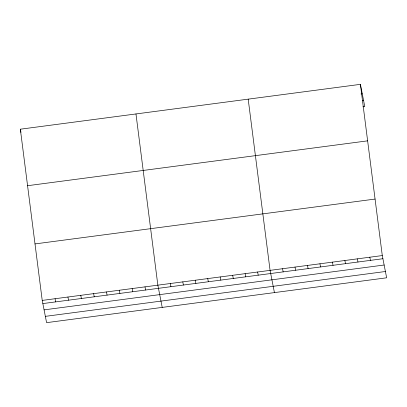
<?xml version="1.0" encoding="UTF-8"?>
<svg xmlns="http://www.w3.org/2000/svg" width="407" height="407" viewBox="0 0 407 407"><rect width="100%" height="100%" fill="white"/><g stroke="black" fill="none" stroke-linecap="round" stroke-linejoin="round"><path stroke-width="0.61" d="M360.409 84.346L382.29 255.565L386.65 277.798L46.591 322.654L42.226 300.417L20.35 129.202L360.409 84.346L364.774 106.583L362.902 106.827M361.019 93.966L362.266 93.803M362.291 100.453L363.537 100.285M27.569 185.704L367.628 140.847M35.007 243.92L375.066 199.064M42.226 300.417L382.29 255.565M42.847 303.581L382.911 258.725M44.083 309.875L384.142 265.018M45.355 316.361L385.414 271.505M369.821 257.209L370.441 260.368M357.351 258.852L357.972 262.016M344.882 260.495L345.502 263.66M332.412 262.144L333.033 265.303M319.943 263.787L320.563 266.951M307.473 265.43L308.094 268.595M295.004 267.078L295.624 270.238M282.539 268.722L283.16 271.881M274.43 292.597L270.07 270.365L248.189 99.15M257.6 272.008L258.221 275.173M245.131 273.657L245.752 276.816M232.662 275.3L233.282 278.464M220.192 276.943L220.813 280.108M207.723 278.592L208.343 281.751M195.253 280.235L195.874 283.394M182.789 281.878L183.409 285.042M170.319 283.521L170.94 286.686M162.21 307.402L157.85 285.17L135.969 113.95M145.004 286.864L145.625 290.023M132.158 288.558L132.774 291.722M119.307 290.252L119.928 293.416M106.461 291.946L107.082 295.111M93.615 293.64L94.236 296.805M80.769 295.334L81.39 298.499M67.923 297.029L68.544 300.193M55.077 298.723L55.698 301.887M20.35 129.202L20.971 132.367"/></g></svg>
